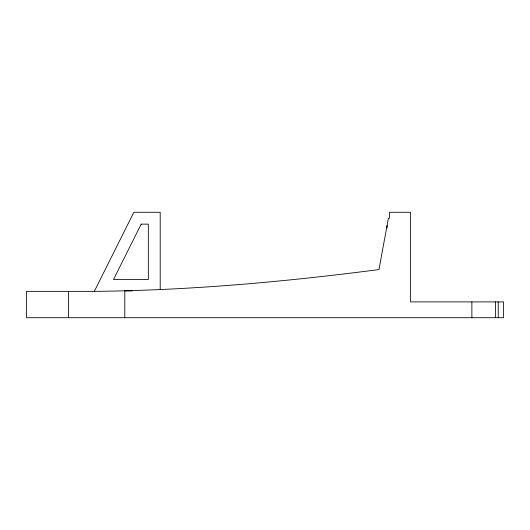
<?xml version="1.0" encoding="UTF-8"?>
<svg xmlns="http://www.w3.org/2000/svg" width="530" height="530" viewBox="0 0 530 530"><rect width="100%" height="100%" fill="white"/><g stroke="black" fill="none" stroke-linecap="round" stroke-linejoin="round"><path stroke-width="0.79" d="M94.307 291.354C189.395 290.447 284.299 281.861 378.546 269.618L378.963 269.558L388.417 218.214L389.504 218.214L389.504 212.285L410.591 212.285L410.591 301.901L503.5 301.901L503.5 317.715L26.5 317.715L26.5 291.354L94.307 291.354L133.845 212.285L160.199 212.285L160.199 289.248M132.202 290.904L124.788 290.904L124.788 317.715M498.226 301.901L498.226 317.715M495.59 301.901L495.59 317.715M471.872 301.901L471.872 317.715M387.079 225.462L387.079 227.933M68.608 291.354L68.608 317.715M141.172 224.144L113.499 279.495L148.34 279.495L148.34 224.144L141.172 224.144"/></g></svg>
